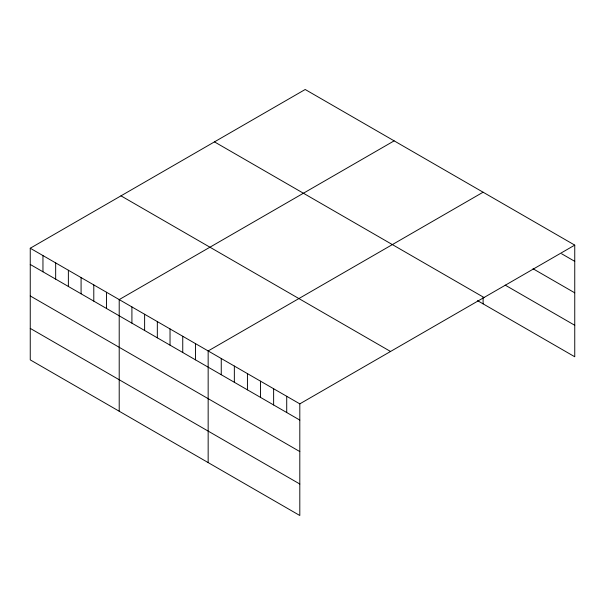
<?xml version="1.0" encoding="UTF-8"?>
<svg xmlns="http://www.w3.org/2000/svg" width="605" height="605" viewBox="0 0 605 605"><rect width="100%" height="100%" fill="white"/><g stroke="black" fill="none" stroke-linecap="round" stroke-linejoin="round"><path stroke-width="0.91" d="M30.25 248.232L299.808 403.86L299.808 515.505L30.25 359.877L30.25 248.232L305.192 89.495L574.75 245.123L574.75 356.768L477.542 300.647M394.142 140.852L119.208 299.588L119.208 411.234M483.1 192.208L208.158 350.945L208.158 462.591M299.808 403.86L574.75 245.123M561.659 253.79L574.75 261.345M533.013 268.741L574.75 292.835M505.19 285.121L574.75 325.278M214.457 141.88L484.023 297.509M120.977 195.846L390.543 351.475M30.25 264.453L299.808 420.082M30.25 295.943L299.808 451.572M30.25 328.386L299.808 484.015M483.1 297.373L483.1 303.854M286.717 396.298L286.717 412.527M273.626 388.743L273.626 404.964M260.536 381.18L260.536 397.402M247.437 373.625L247.437 389.847M234.347 366.063L234.347 382.284M221.256 358.5L221.256 374.729M195.453 343.61L195.453 359.831M182.748 336.274L182.748 352.496M170.035 328.931L170.035 345.16M157.33 321.595L157.33 337.824M144.618 314.26L144.618 330.481M131.913 306.924L131.913 323.146M106.495 292.253L106.495 308.474M93.79 284.91L93.79 301.139M81.085 277.574L81.085 293.803M68.373 270.238L68.373 286.46M55.668 262.903L55.668 279.124M42.955 255.567L42.955 271.789"/></g></svg>
